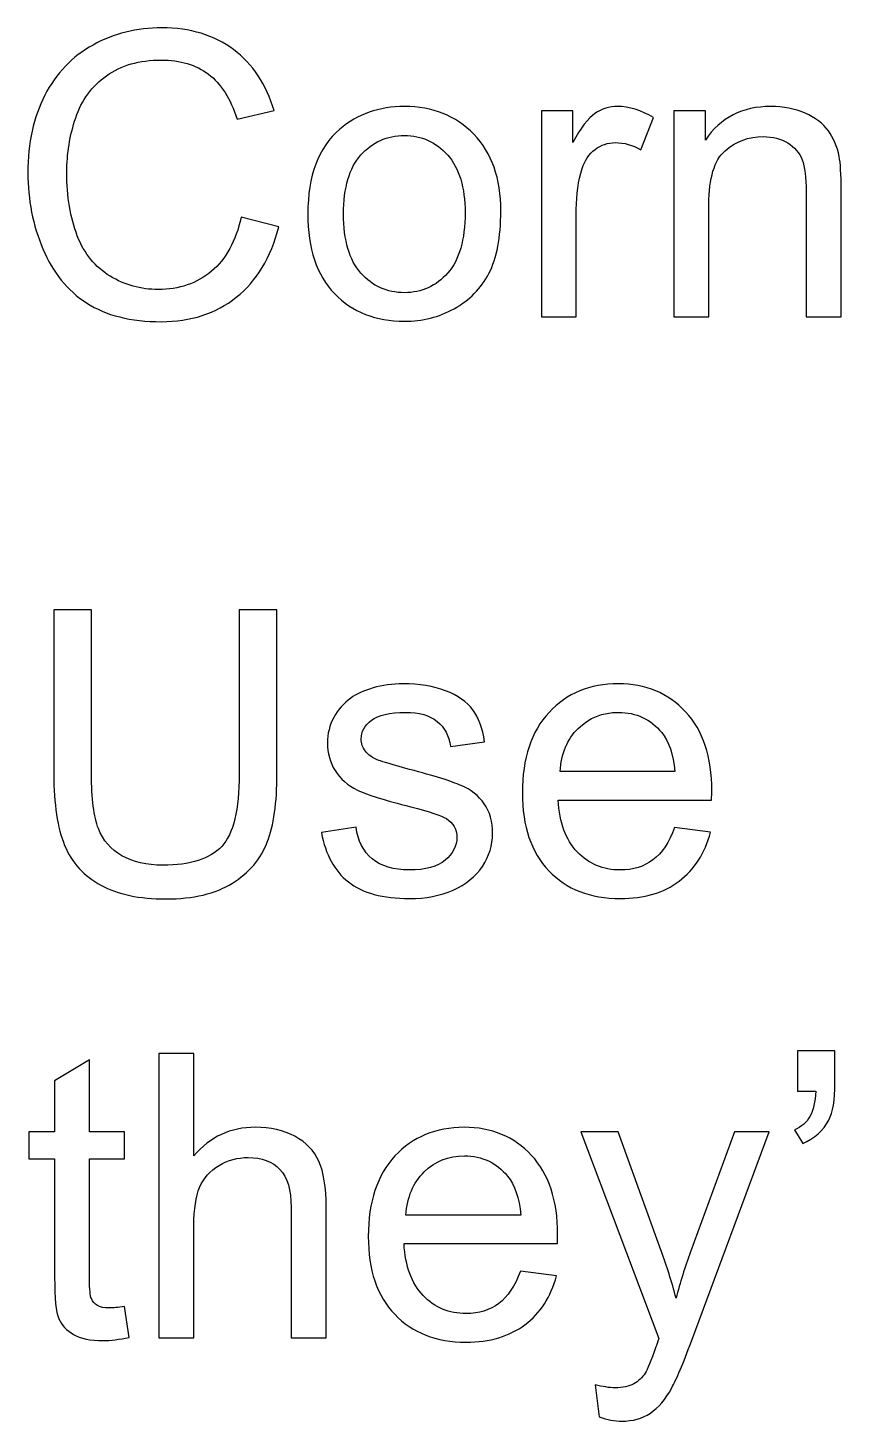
# Model space of a CAD drawing. Header units: millimetres. Extents: x 198 to 2216, y -826 to 151.
# Drawn here: x 474 to 526.1, y -811.2 to -722 of the extents above; entities that cross this region are included whole.
import ezdxf

# ---------------------------------------------------------------- set-up
doc = ezdxf.new("R2010")
doc.units = ezdxf.units.MM
doc.header["$MEASUREMENT"] = 0
doc.layers.add('Layer 1', color=7, linetype='Continuous')

msp = doc.modelspace()

# ---------------------------------------------------------------- linework, layer by layer
at = {"layer": 'Layer 1', "color": 250}
for points, knots in [([(487.6734, -734.1339), (487.6734, -734.1339), (490.0864, -734.7435), (490.0864, -734.7435), (489.5826, -736.7204), (488.6767, -738.2233), (487.3686, -739.2604), (486.0605, -740.2976), (484.4603, -740.8183), (482.568, -740.8183), (480.6122, -740.8183), (479.0205, -740.4204), (477.7928, -739.6203), (476.5651, -738.8244), (475.6338, -737.6687), (474.9946, -736.1574), (474.3553, -734.6419), (474.0336, -733.0205), (474.0336, -731.2848), (474.0336, -729.3925), (474.3934, -727.7415), (475.1173, -726.3318), (475.8412, -724.9221), (476.8699, -723.8511), (478.2034, -723.1187), (479.5369, -722.3864), (481.0059, -722.0223), (482.6061, -722.0223), (484.4264, -722.0223), (485.9547, -722.4837), (487.1908, -723.4108), (488.4312, -724.3379), (489.2948, -725.6376), (489.7816, -727.314), (489.7816, -727.314), (487.4194, -727.8728), (487.4194, -727.8728), (487.0003, -726.552), (486.3865, -725.5868), (485.5864, -724.9856), (484.7863, -724.3803), (483.7787, -724.0797), (482.5638, -724.0797), (481.171, -724.0797), (480.0026, -724.4141), (479.067, -725.083), (478.1315, -725.7519), (477.4711, -726.6536), (477.0943, -727.7796), (476.7133, -728.9099), (476.5228, -730.0741), (476.5228, -731.2721), (476.5228, -732.8173), (476.7472, -734.1677), (477.1959, -735.3192), (477.6446, -736.4749), (478.3431, -737.3343), (479.2914, -737.9058), (480.2397, -738.4773), (481.2641, -738.7609), (482.369, -738.7609), (483.7152, -738.7609), (484.8498, -738.3714), (485.7811, -737.5967), (486.7124, -736.8178), (487.3432, -735.6663), (487.6734, -734.1339)], [0, 0, 0, 0, 0.0454545, 0.0454545, 0.0454545, 0.0909091, 0.0909091, 0.0909091, 0.1363636, 0.1363636, 0.1363636, 0.1818182, 0.1818182, 0.1818182, 0.2272727, 0.2272727, 0.2272727, 0.2727273, 0.2727273, 0.2727273, 0.3181818, 0.3181818, 0.3181818, 0.3636364, 0.3636364, 0.3636364, 0.4090909, 0.4090909, 0.4090909, 0.4545455, 0.4545455, 0.4545455, 0.5, 0.5, 0.5, 0.5454545, 0.5454545, 0.5454545, 0.5909091, 0.5909091, 0.5909091, 0.6363636, 0.6363636, 0.6363636, 0.6818182, 0.6818182, 0.6818182, 0.7272727, 0.7272727, 0.7272727, 0.7727273, 0.7727273, 0.7727273, 0.8181818, 0.8181818, 0.8181818, 0.8636364, 0.8636364, 0.8636364, 0.9090909, 0.9090909, 0.9090909, 0.9545455, 0.9545455, 0.9545455, 1, 1, 1, 1]), ([(491.9448, -733.9222), (491.9448, -731.488), (492.6221, -729.6846), (493.981, -728.512), (495.1113, -727.5383), (496.4956, -727.0515), (498.1255, -727.0515), (499.9331, -727.0515), (501.4148, -727.6442), (502.5662, -728.8295), (503.7135, -730.0106), (504.2892, -731.6489), (504.2892, -733.7359), (504.2892, -735.4293), (504.0352, -736.7585), (503.5272, -737.728), (503.0192, -738.6974), (502.2784, -739.4509), (501.3047, -739.9886), (500.3353, -740.5262), (499.2727, -740.7929), (498.1255, -740.7929), (496.2797, -740.7929), (494.7896, -740.2045), (493.6508, -739.0234), (492.5121, -737.8423), (491.9448, -736.1405), (491.9448, -733.9222)], [0, 0, 0, 0, 0.1111111, 0.1111111, 0.1111111, 0.2222222, 0.2222222, 0.2222222, 0.3333333, 0.3333333, 0.3333333, 0.4444444, 0.4444444, 0.4444444, 0.5555556, 0.5555556, 0.5555556, 0.6666667, 0.6666667, 0.6666667, 0.7777778, 0.7777778, 0.7777778, 0.8888889, 0.8888889, 0.8888889, 1, 1, 1, 1]), ([(506.8842, -740.5135), (506.8842, -740.5135), (506.8842, -727.3309), (506.8842, -727.3309), (506.8842, -727.3309), (508.8908, -727.3309), (508.8908, -727.3309), (508.8908, -727.3309), (508.8908, -729.3502), (508.8908, -729.3502), (509.403, -728.4146), (509.8772, -727.7966), (510.3132, -727.5002), (510.7492, -727.1997), (511.2276, -727.0515), (511.7483, -727.0515), (512.5018, -727.0515), (513.2681, -727.2886), (514.047, -727.7585), (514.047, -727.7585), (513.2511, -729.8201), (513.2511, -729.8201), (512.7093, -729.5153), (512.1674, -729.3629), (511.6255, -729.3629), (511.1387, -729.3629), (510.7027, -729.5111), (510.3174, -729.8032), (509.9322, -730.0953), (509.657, -730.5017), (509.4919, -731.0224), (509.2422, -731.814), (509.1194, -732.6818), (509.1194, -733.6259), (509.1194, -733.6259), (509.1194, -740.5135), (509.1194, -740.5135), (509.1194, -740.5135), (506.8842, -740.5135), (506.8842, -740.5135)], [0, 0, 0, 0, 0.0769231, 0.0769231, 0.0769231, 0.1538462, 0.1538462, 0.1538462, 0.2307692, 0.2307692, 0.2307692, 0.3076923, 0.3076923, 0.3076923, 0.3846154, 0.3846154, 0.3846154, 0.4615385, 0.4615385, 0.4615385, 0.5384615, 0.5384615, 0.5384615, 0.6153846, 0.6153846, 0.6153846, 0.6923077, 0.6923077, 0.6923077, 0.7692308, 0.7692308, 0.7692308, 0.8461538, 0.8461538, 0.8461538, 0.9230769, 0.9230769, 0.9230769, 1, 1, 1, 1]), ([(515.3678, -740.5135), (515.3678, -740.5135), (515.3678, -727.3309), (515.3678, -727.3309), (515.3678, -727.3309), (517.3744, -727.3309), (517.3744, -727.3309), (517.3744, -727.3309), (517.3744, -729.202), (517.3744, -729.202), (518.3396, -727.7669), (519.7366, -727.0515), (521.5612, -727.0515), (522.357, -727.0515), (523.0852, -727.1954), (523.7498, -727.4791), (524.4144, -727.7627), (524.914, -728.1395), (525.2442, -728.6009), (525.5744, -729.0623), (525.8072, -729.6127), (525.9384, -730.2477), (526.0189, -730.6625), (526.0612, -731.3864), (526.0612, -732.4194), (526.0612, -732.4194), (526.0612, -740.5135), (526.0612, -740.5135), (526.0612, -740.5135), (523.826, -740.5135), (523.826, -740.5135), (523.826, -740.5135), (523.826, -732.504), (523.826, -732.504), (523.826, -731.5939), (523.7413, -730.9123), (523.5678, -730.4636), (523.3942, -730.0148), (523.0852, -729.655), (522.6449, -729.3841), (522.2046, -729.1174), (521.6839, -728.9819), (521.0913, -728.9819), (520.143, -728.9819), (519.326, -729.2825), (518.6359, -729.8878), (517.9459, -730.489), (517.603, -731.6362), (517.603, -733.3211), (517.603, -733.3211), (517.603, -740.5135), (517.603, -740.5135), (517.603, -740.5135), (515.3678, -740.5135), (515.3678, -740.5135)], [0, 0, 0, 0, 0.0555556, 0.0555556, 0.0555556, 0.1111111, 0.1111111, 0.1111111, 0.1666667, 0.1666667, 0.1666667, 0.2222222, 0.2222222, 0.2222222, 0.2777778, 0.2777778, 0.2777778, 0.3333333, 0.3333333, 0.3333333, 0.3888889, 0.3888889, 0.3888889, 0.4444444, 0.4444444, 0.4444444, 0.5, 0.5, 0.5, 0.5555556, 0.5555556, 0.5555556, 0.6111111, 0.6111111, 0.6111111, 0.6666667, 0.6666667, 0.6666667, 0.7222222, 0.7222222, 0.7222222, 0.7777778, 0.7777778, 0.7777778, 0.8333333, 0.8333333, 0.8333333, 0.8888889, 0.8888889, 0.8888889, 0.9444444, 0.9444444, 0.9444444, 1, 1, 1, 1]), ([(494.2308, -733.9264), (494.2308, -735.6113), (494.5991, -736.8728), (495.3357, -737.7068), (496.0765, -738.545), (497.0036, -738.9641), (498.1255, -738.9641), (499.2346, -738.9641), (500.1575, -738.545), (500.8983, -737.7026), (501.6349, -736.8601), (502.0032, -735.5774), (502.0032, -733.8545), (502.0032, -732.2289), (501.6307, -730.997), (500.8898, -730.163), (500.149, -729.3248), (499.2261, -728.9057), (498.1255, -728.9057), (497.0036, -728.9057), (496.0765, -729.3206), (495.3357, -730.1545), (494.5991, -730.9885), (494.2308, -732.2458), (494.2308, -733.9264)], [0, 0, 0, 0, 0.125, 0.125, 0.125, 0.25, 0.25, 0.25, 0.375, 0.375, 0.375, 0.5, 0.5, 0.5, 0.625, 0.625, 0.625, 0.75, 0.75, 0.75, 0.875, 0.875, 0.875, 1, 1, 1, 1]), ([(487.5553, -759.2593), (487.5553, -759.2593), (489.9683, -759.2593), (489.9683, -759.2593), (489.9683, -759.2593), (489.9683, -769.7622), (489.9683, -769.7622), (489.9683, -771.591), (489.7609, -773.043), (489.3502, -774.1183), (488.9354, -775.1893), (488.1903, -776.0656), (487.115, -776.7387), (486.0355, -777.4118), (484.6258, -777.7505), (482.8732, -777.7505), (481.1757, -777.7505), (479.7829, -777.4584), (478.7034, -776.87), (477.6197, -776.2815), (476.8492, -775.4349), (476.3878, -774.3215), (475.9263, -773.2081), (475.6935, -771.6884), (475.6935, -769.7622), (475.6935, -769.7622), (475.6935, -759.2593), (475.6935, -759.2593), (475.6935, -759.2593), (478.1065, -759.2593), (478.1065, -759.2593), (478.1065, -759.2593), (478.1065, -769.758), (478.1065, -769.758), (478.1065, -771.337), (478.2547, -772.5054), (478.5468, -773.2505), (478.8389, -773.9998), (479.3384, -774.5797), (480.0538, -774.9819), (480.765, -775.3883), (481.6371, -775.5915), (482.6658, -775.5915), (484.4269, -775.5915), (485.6842, -775.1893), (486.4335, -774.3892), (487.1828, -773.5849), (487.5553, -772.044), (487.5553, -769.758), (487.5553, -769.758), (487.5553, -759.2593), (487.5553, -759.2593)], [0, 0, 0, 0, 0.0588235, 0.0588235, 0.0588235, 0.1176471, 0.1176471, 0.1176471, 0.1764706, 0.1764706, 0.1764706, 0.2352941, 0.2352941, 0.2352941, 0.2941176, 0.2941176, 0.2941176, 0.3529412, 0.3529412, 0.3529412, 0.4117647, 0.4117647, 0.4117647, 0.4705882, 0.4705882, 0.4705882, 0.5294118, 0.5294118, 0.5294118, 0.5882353, 0.5882353, 0.5882353, 0.6470588, 0.6470588, 0.6470588, 0.7058824, 0.7058824, 0.7058824, 0.7647059, 0.7647059, 0.7647059, 0.8235294, 0.8235294, 0.8235294, 0.8823529, 0.8823529, 0.8823529, 0.9411765, 0.9411765, 0.9411765, 1, 1, 1, 1]), ([(492.8173, -773.5087), (492.8173, -773.5087), (495.0271, -773.1531), (495.0271, -773.1531), (495.1499, -774.0379), (495.497, -774.7152), (496.0643, -775.1893), (496.6315, -775.6592), (497.4274, -775.8963), (498.4434, -775.8963), (499.4721, -775.8963), (500.2341, -775.6889), (500.7336, -775.2698), (501.2289, -774.8549), (501.4787, -774.3638), (501.4787, -773.8008), (501.4787, -773.297), (501.2543, -772.8991), (500.8098, -772.6112), (500.4966, -772.4123), (499.7346, -772.1625), (498.5238, -771.8535), (496.8898, -771.4428), (495.7595, -771.0872), (495.1245, -770.7867), (494.4937, -770.4819), (494.0153, -770.067), (493.6894, -769.5336), (493.3634, -769.0044), (493.1983, -768.416), (493.1983, -767.7725), (493.1983, -767.1841), (493.3338, -766.6422), (493.6005, -766.1427), (493.8714, -765.6432), (494.2355, -765.2283), (494.6969, -764.8981), (495.044, -764.6441), (495.5182, -764.4282), (496.1151, -764.2504), (496.7162, -764.0726), (497.3554, -763.9837), (498.0412, -763.9837), (499.0742, -763.9837), (499.9801, -764.1319), (500.759, -764.4324), (501.5422, -764.7288), (502.1179, -765.1352), (502.4905, -765.6432), (502.8588, -766.1554), (503.117, -766.837), (503.2567, -767.6921), (503.2567, -767.6921), (501.0723, -767.9969), (501.0723, -767.9969), (500.9749, -767.3111), (500.6871, -766.7735), (500.2129, -766.3882), (499.7388, -766.003), (499.0699, -765.8125), (498.2021, -765.8125), (497.1819, -765.8125), (496.4495, -765.9818), (496.0135, -766.3205), (495.5774, -766.6592), (495.3573, -767.0571), (495.3573, -767.5101), (495.3573, -767.7979), (495.4462, -768.0604), (495.6282, -768.2932), (495.8103, -768.5303), (496.0939, -768.7293), (496.4834, -768.8859), (496.7077, -768.9706), (497.3597, -769.1611), (498.4519, -769.4574), (500.0267, -769.8765), (501.1273, -770.2236), (501.7539, -770.4903), (502.3804, -770.757), (502.8715, -771.1507), (503.2271, -771.6587), (503.5869, -772.171), (503.7647, -772.806), (503.7647, -773.568), (503.7647, -774.3088), (503.5488, -775.0073), (503.1128, -775.6635), (502.6767, -776.3196), (502.0502, -776.8276), (501.2332, -777.1875), (500.4119, -777.5473), (499.4848, -777.7251), (498.4519, -777.7251), (496.7416, -777.7251), (495.4335, -777.3695), (494.536, -776.6625), (493.6386, -775.9513), (493.0671, -774.9015), (492.8173, -773.5087)], [0, 0, 0, 0, 0.030303, 0.030303, 0.030303, 0.0606061, 0.0606061, 0.0606061, 0.0909091, 0.0909091, 0.0909091, 0.1212121, 0.1212121, 0.1212121, 0.1515152, 0.1515152, 0.1515152, 0.1818182, 0.1818182, 0.1818182, 0.2121212, 0.2121212, 0.2121212, 0.2424242, 0.2424242, 0.2424242, 0.2727273, 0.2727273, 0.2727273, 0.3030303, 0.3030303, 0.3030303, 0.3333333, 0.3333333, 0.3333333, 0.3636364, 0.3636364, 0.3636364, 0.3939394, 0.3939394, 0.3939394, 0.4242424, 0.4242424, 0.4242424, 0.4545455, 0.4545455, 0.4545455, 0.4848485, 0.4848485, 0.4848485, 0.5151515, 0.5151515, 0.5151515, 0.5454545, 0.5454545, 0.5454545, 0.5757576, 0.5757576, 0.5757576, 0.6060606, 0.6060606, 0.6060606, 0.6363636, 0.6363636, 0.6363636, 0.6666667, 0.6666667, 0.6666667, 0.6969697, 0.6969697, 0.6969697, 0.7272727, 0.7272727, 0.7272727, 0.7575758, 0.7575758, 0.7575758, 0.7878788, 0.7878788, 0.7878788, 0.8181818, 0.8181818, 0.8181818, 0.8484848, 0.8484848, 0.8484848, 0.8787879, 0.8787879, 0.8787879, 0.9090909, 0.9090909, 0.9090909, 0.9393939, 0.9393939, 0.9393939, 0.969697, 0.969697, 0.969697, 1, 1, 1, 1]), ([(515.3979, -773.1785), (515.3979, -773.1785), (517.7093, -773.4833), (517.7093, -773.4833), (517.3495, -774.8253), (516.6764, -775.8709), (515.6942, -776.6117), (514.7121, -777.3526), (513.459, -777.7251), (511.9308, -777.7251), (510.0089, -777.7251), (508.4849, -777.1324), (507.3588, -775.9471), (506.2327, -774.766), (505.6697, -773.1023), (505.6697, -770.9645), (505.6697, -768.7547), (506.237, -767.0359), (507.3757, -765.8167), (508.5145, -764.5933), (509.9919, -763.9837), (511.808, -763.9837), (513.5649, -763.9837), (515, -764.5806), (516.1133, -765.7786), (517.2267, -766.9767), (517.7855, -768.6615), (517.7855, -770.8332), (517.7855, -770.9645), (517.7813, -771.1634), (517.7728, -771.4259), (517.7728, -771.4259), (507.9557, -771.4259), (507.9557, -771.4259), (508.0404, -772.8695), (508.4468, -773.9786), (509.1834, -774.7448), (509.9157, -775.5111), (510.8344, -775.8963), (511.9308, -775.8963), (512.7478, -775.8963), (513.4463, -775.6804), (514.0221, -775.2486), (514.602, -774.8168), (515.0592, -774.1268), (515.3979, -773.1785)], [0, 0, 0, 0, 0.0666667, 0.0666667, 0.0666667, 0.1333333, 0.1333333, 0.1333333, 0.2, 0.2, 0.2, 0.2666667, 0.2666667, 0.2666667, 0.3333333, 0.3333333, 0.3333333, 0.4, 0.4, 0.4, 0.4666667, 0.4666667, 0.4666667, 0.5333333, 0.5333333, 0.5333333, 0.6, 0.6, 0.6, 0.6666667, 0.6666667, 0.6666667, 0.7333333, 0.7333333, 0.7333333, 0.8, 0.8, 0.8, 0.8666667, 0.8666667, 0.8666667, 0.9333333, 0.9333333, 0.9333333, 1, 1, 1, 1]), ([(508.0827, -769.5971), (508.0827, -769.5971), (515.4233, -769.5971), (515.4233, -769.5971), (515.3259, -768.488), (515.0423, -767.6582), (514.5809, -767.1037), (513.8739, -766.2443), (512.951, -765.8125), (511.8207, -765.8125), (510.7963, -765.8125), (509.9369, -766.1554), (509.2384, -766.8412), (508.5441, -767.527), (508.1589, -768.4456), (508.0827, -769.5971)], [0, 0, 0, 0, 0.2, 0.2, 0.2, 0.4, 0.4, 0.4, 0.6, 0.6, 0.6, 0.8, 0.8, 0.8, 1, 1, 1, 1]), ([(482.4203, -805.8218), (482.4203, -805.8218), (482.4203, -787.6354), (482.4203, -787.6354), (482.4203, -787.6354), (484.6555, -787.6354), (484.6555, -787.6354), (484.6555, -787.6354), (484.6555, -794.1801), (484.6555, -794.1801), (485.6927, -792.9652), (487.0008, -792.3598), (488.584, -792.3598), (489.5535, -792.3598), (490.3959, -792.5503), (491.1156, -792.9355), (491.831, -793.3208), (492.3432, -793.8499), (492.6523, -794.5273), (492.9613, -795.2046), (493.1137, -796.191), (493.1137, -797.4779), (493.1137, -797.4779), (493.1137, -805.8218), (493.1137, -805.8218), (493.1137, -805.8218), (490.8785, -805.8218), (490.8785, -805.8218), (490.8785, -805.8218), (490.8785, -797.4864), (490.8785, -797.4864), (490.8785, -796.373), (490.6372, -795.5602), (490.1588, -795.0522), (489.6762, -794.5442), (488.9989, -794.2902), (488.1184, -794.2902), (487.4622, -794.2902), (486.8441, -794.4595), (486.2642, -794.8024), (485.6842, -795.1453), (485.2736, -795.611), (485.0238, -796.1994), (484.7783, -796.7836), (484.6555, -797.5922), (484.6555, -798.6251), (484.6555, -798.6251), (484.6555, -805.8218), (484.6555, -805.8218), (484.6555, -805.8218), (482.4203, -805.8218), (482.4203, -805.8218)], [0, 0, 0, 0, 0.0588235, 0.0588235, 0.0588235, 0.1176471, 0.1176471, 0.1176471, 0.1764706, 0.1764706, 0.1764706, 0.2352941, 0.2352941, 0.2352941, 0.2941176, 0.2941176, 0.2941176, 0.3529412, 0.3529412, 0.3529412, 0.4117647, 0.4117647, 0.4117647, 0.4705882, 0.4705882, 0.4705882, 0.5294118, 0.5294118, 0.5294118, 0.5882353, 0.5882353, 0.5882353, 0.6470588, 0.6470588, 0.6470588, 0.7058824, 0.7058824, 0.7058824, 0.7647059, 0.7647059, 0.7647059, 0.8235294, 0.8235294, 0.8235294, 0.8823529, 0.8823529, 0.8823529, 0.9411765, 0.9411765, 0.9411765, 1, 1, 1, 1]), ([(523.2719, -790.0484), (523.2719, -790.0484), (523.2719, -787.4576), (523.2719, -787.4576), (523.2719, -787.4576), (525.6595, -787.4576), (525.6595, -787.4576), (525.6595, -787.4576), (525.6595, -789.515), (525.6595, -789.515), (525.6595, -790.6157), (525.5325, -791.4115), (525.2743, -791.8941), (524.9144, -792.563), (524.3599, -793.0625), (523.6021, -793.4012), (523.6021, -793.4012), (523.0687, -792.5207), (523.0687, -792.5207), (523.5174, -792.3386), (523.8476, -792.055), (524.0678, -791.6613), (524.2879, -791.2718), (524.4107, -790.7342), (524.4361, -790.0484), (524.4361, -790.0484), (523.2719, -790.0484), (523.2719, -790.0484)], [0, 0, 0, 0, 0.1111111, 0.1111111, 0.1111111, 0.2222222, 0.2222222, 0.2222222, 0.3333333, 0.3333333, 0.3333333, 0.4444444, 0.4444444, 0.4444444, 0.5555556, 0.5555556, 0.5555556, 0.6666667, 0.6666667, 0.6666667, 0.7777778, 0.7777778, 0.7777778, 0.8888889, 0.8888889, 0.8888889, 1, 1, 1, 1]), ([(480.2147, -803.8279), (480.2147, -803.8279), (480.5195, -805.8006), (480.5195, -805.8006), (479.893, -805.9319), (479.3299, -805.9996), (478.8389, -805.9996), (478.0303, -805.9996), (477.4038, -805.8726), (476.955, -805.6144), (476.5105, -805.3561), (476.1973, -805.0217), (476.0152, -804.6026), (475.8332, -804.1835), (475.7443, -803.303), (475.7443, -801.961), (475.7443, -801.961), (475.7443, -794.3664), (475.7443, -794.3664), (475.7443, -794.3664), (474.0933, -794.3664), (474.0933, -794.3664), (474.0933, -794.3664), (474.0933, -792.6392), (474.0933, -792.6392), (474.0933, -792.6392), (475.7443, -792.6392), (475.7443, -792.6392), (475.7443, -792.6392), (475.7443, -789.3795), (475.7443, -789.3795), (475.7443, -789.3795), (477.9795, -788.0376), (477.9795, -788.0376), (477.9795, -788.0376), (477.9795, -792.6392), (477.9795, -792.6392), (477.9795, -792.6392), (480.2147, -792.6392), (480.2147, -792.6392), (480.2147, -792.6392), (480.2147, -794.3664), (480.2147, -794.3664), (480.2147, -794.3664), (477.9795, -794.3664), (477.9795, -794.3664), (477.9795, -794.3664), (477.9795, -802.088), (477.9795, -802.088), (477.9795, -802.7272), (478.0176, -803.1379), (478.098, -803.3199), (478.1742, -803.5019), (478.3012, -803.6459), (478.479, -803.7559), (478.6568, -803.8618), (478.9108, -803.9168), (479.241, -803.9168), (479.4866, -803.9168), (479.8125, -803.8872), (480.2147, -803.8279)], [0, 0, 0, 0, 0.05, 0.05, 0.05, 0.1, 0.1, 0.1, 0.15, 0.15, 0.15, 0.2, 0.2, 0.2, 0.25, 0.25, 0.25, 0.3, 0.3, 0.3, 0.35, 0.35, 0.35, 0.4, 0.4, 0.4, 0.45, 0.45, 0.45, 0.5, 0.5, 0.5, 0.55, 0.55, 0.55, 0.6, 0.6, 0.6, 0.65, 0.65, 0.65, 0.7, 0.7, 0.7, 0.75, 0.75, 0.75, 0.8, 0.8, 0.8, 0.85, 0.85, 0.85, 0.9, 0.9, 0.9, 0.95, 0.95, 0.95, 1, 1, 1, 1]), ([(505.5385, -801.5546), (505.5385, -801.5546), (507.8499, -801.8594), (507.8499, -801.8594), (507.4901, -803.2014), (506.817, -804.247), (505.8348, -804.9878), (504.8527, -805.7287), (503.5996, -806.1012), (502.0714, -806.1012), (500.1495, -806.1012), (498.6255, -805.5085), (497.4994, -804.3232), (496.3733, -803.1421), (495.8103, -801.4784), (495.8103, -799.3406), (495.8103, -797.1308), (496.3776, -795.412), (497.5163, -794.1928), (498.6551, -792.9694), (500.1325, -792.3598), (501.9486, -792.3598), (503.7055, -792.3598), (505.1406, -792.9567), (506.2539, -794.1547), (507.3673, -795.3528), (507.9261, -797.0376), (507.9261, -799.2093), (507.9261, -799.3406), (507.9219, -799.5395), (507.9134, -799.802), (507.9134, -799.802), (498.0963, -799.802), (498.0963, -799.802), (498.181, -801.2456), (498.5874, -802.3547), (499.324, -803.1209), (500.0563, -803.8872), (500.975, -804.2724), (502.0714, -804.2724), (502.8884, -804.2724), (503.5869, -804.0565), (504.1627, -803.6247), (504.7426, -803.1929), (505.1998, -802.5029), (505.5385, -801.5546)], [0, 0, 0, 0, 0.0666667, 0.0666667, 0.0666667, 0.1333333, 0.1333333, 0.1333333, 0.2, 0.2, 0.2, 0.2666667, 0.2666667, 0.2666667, 0.3333333, 0.3333333, 0.3333333, 0.4, 0.4, 0.4, 0.4666667, 0.4666667, 0.4666667, 0.5333333, 0.5333333, 0.5333333, 0.6, 0.6, 0.6, 0.6666667, 0.6666667, 0.6666667, 0.7333333, 0.7333333, 0.7333333, 0.8, 0.8, 0.8, 0.8666667, 0.8666667, 0.8666667, 0.9333333, 0.9333333, 0.9333333, 1, 1, 1, 1]), ([(510.5719, -810.8891), (510.5719, -810.8891), (510.3179, -808.8232), (510.3179, -808.8232), (510.809, -808.9545), (511.2323, -809.0222), (511.5964, -809.0222), (512.0959, -809.0222), (512.4938, -808.9375), (512.7902, -808.7724), (513.0907, -808.6073), (513.3363, -808.3745), (513.5268, -808.0782), (513.6665, -807.8538), (513.8951, -807.2992), (514.2083, -806.4102), (514.2507, -806.2875), (514.3142, -806.1054), (514.4073, -805.8641), (514.4073, -805.8641), (509.4035, -792.6392), (509.4035, -792.6392), (509.4035, -792.6392), (511.7911, -792.6392), (511.7911, -792.6392), (511.7911, -792.6392), (514.5428, -800.2507), (514.5428, -800.2507), (514.9026, -801.2117), (515.2201, -802.2277), (515.5037, -803.2945), (515.762, -802.2912), (516.0668, -801.3006), (516.4224, -800.3269), (516.4224, -800.3269), (519.2333, -792.6392), (519.2333, -792.6392), (519.2333, -792.6392), (521.4643, -792.6392), (521.4643, -792.6392), (521.4643, -792.6392), (516.4816, -806.0504), (516.4816, -806.0504), (515.944, -807.494), (515.5249, -808.4846), (515.2243, -809.0307), (514.8264, -809.763), (514.3692, -810.3007), (513.857, -810.6436), (513.3405, -810.9865), (512.7267, -811.1558), (512.0155, -811.1558), (511.5837, -811.1558), (511.1011, -811.0669), (510.5719, -810.8891)], [0, 0, 0, 0, 0.0555556, 0.0555556, 0.0555556, 0.1111111, 0.1111111, 0.1111111, 0.1666667, 0.1666667, 0.1666667, 0.2222222, 0.2222222, 0.2222222, 0.2777778, 0.2777778, 0.2777778, 0.3333333, 0.3333333, 0.3333333, 0.3888889, 0.3888889, 0.3888889, 0.4444444, 0.4444444, 0.4444444, 0.5, 0.5, 0.5, 0.5555556, 0.5555556, 0.5555556, 0.6111111, 0.6111111, 0.6111111, 0.6666667, 0.6666667, 0.6666667, 0.7222222, 0.7222222, 0.7222222, 0.7777778, 0.7777778, 0.7777778, 0.8333333, 0.8333333, 0.8333333, 0.8888889, 0.8888889, 0.8888889, 0.9444444, 0.9444444, 0.9444444, 1, 1, 1, 1]), ([(498.2233, -797.9732), (498.2233, -797.9732), (505.5639, -797.9732), (505.5639, -797.9732), (505.4665, -796.8641), (505.1829, -796.0343), (504.7215, -795.4798), (504.0145, -794.6204), (503.0916, -794.1886), (501.9613, -794.1886), (500.9369, -794.1886), (500.0775, -794.5315), (499.379, -795.2173), (498.6847, -795.9031), (498.2995, -796.8217), (498.2233, -797.9732)], [0, 0, 0, 0, 0.2, 0.2, 0.2, 0.4, 0.4, 0.4, 0.6, 0.6, 0.6, 0.8, 0.8, 0.8, 1, 1, 1, 1])]:
    msp.add_open_spline(points, degree=3, knots=knots, dxfattribs=at)

doc.saveas('drawing.dxf')
